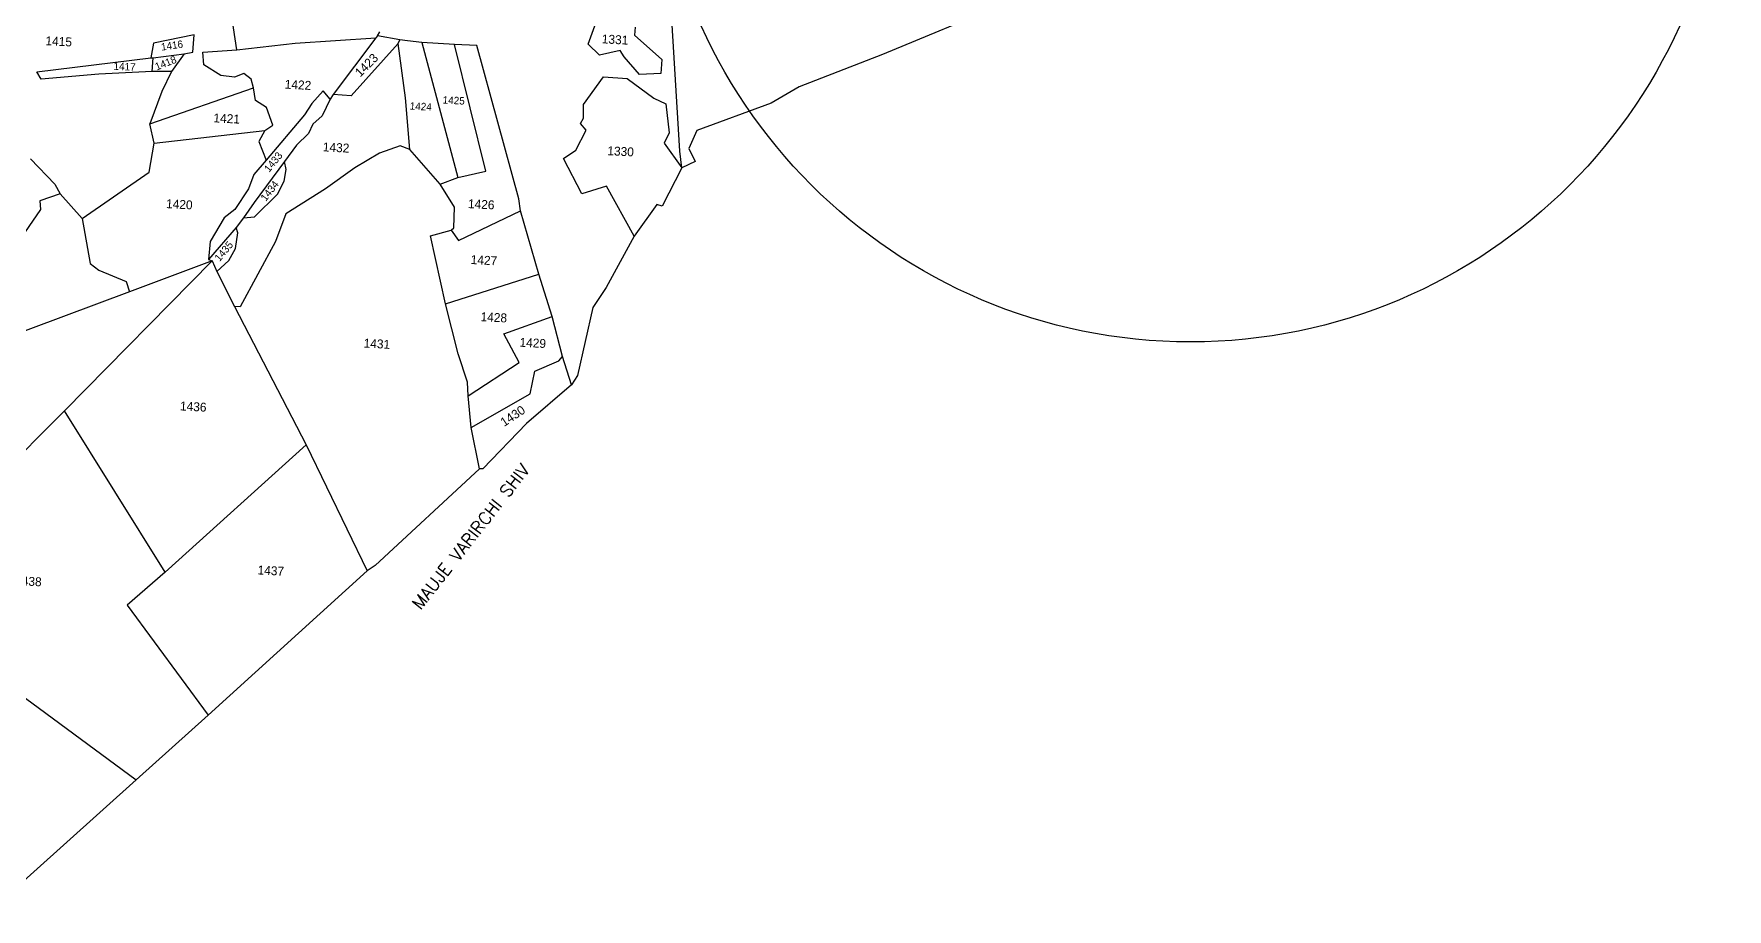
# Model space of a CAD drawing. Header units: metres. Extents: x 255511 to 258919, y 2204603 to 2207088.
# Drawn here: x 257546 to 258919, y 2205362 to 2206071 of the extents above; entities that cross this region are included whole.
import ezdxf

# ---------------------------------------------------------------- set-up
doc = ezdxf.new("R2010")
doc.units = ezdxf.units.M
doc.header["$MEASUREMENT"] = 0
for name, color, linetype in [('C-BRDG-FOUNDATION', 2, 'Continuous'), ('POLY_PARCEL', 6, 'Continuous'), ('TEXT_MAPOUT', 7, 'Continuous'), ('TEXT_PARCEL', 7, 'Continuous'), ('V_BOUND_LINE', 7, 'Continuous')]:
    doc.layers.add(name, color=color, linetype=linetype)
doc.styles.get("Standard").update_dxf_attribs({"font": 'simplex.shx'})
doc.styles.add('TEXT_MAP', font='', dxfattribs={"height": 1.8})
doc.styles.get('TEXT_MAP').set_extended_font_data('Kruti Dev 050')

msp = doc.modelspace()

# ---------------------------------------------------------------- linework, layer by layer
at = {"layer": 'C-BRDG-FOUNDATION'}
msp.add_circle((258484, 2206256.7), 435.1, dxfattribs=at)
at = {"layer": 'POLY_PARCEL'}
for p, q in [((258070, 2205976.2), (258048.1, 2206338.4)), ((257710.7, 2206058.4), (257704.4, 2206099.7)), ((257995.5, 2206063), (258003.1, 2206083.7)), ((257676, 2206070.5), (257643.2, 2206063.8)), ((257675, 2206056.3), (257676, 2206070.5)), ((257824.9, 2206069.7), (257823.3, 2206068.1)), ((257824.9, 2206069.7), (257826.6, 2206072.8)), ((257842.9, 2206066.5), (257824.9, 2206069.7)), ((258033.6, 2206076.6), (258033.2, 2206070.3)), ((258033.2, 2206070.3), (258055.3, 2206050.4)), ((257643.2, 2206063.8), (257641.1, 2206051.7)), ((257668.1, 2206055.1), (257675, 2206056.3)), ((257683.2, 2206056.3), (257710.7, 2206058.4)), ((257683.9, 2206046), (257683.2, 2206056.3)), ((257710.7, 2206058.4), (257758.1, 2206063.6)), ((257758.1, 2206063.6), (257823.3, 2206068.1)), ((257823.3, 2206068.1), (257788.8, 2206022)), ((257841.6, 2206063.3), (257803.5, 2206021)), ((257841.6, 2206063.3), (257842.9, 2206066.5)), ((257847.6, 2206019.4), (257841.6, 2206063.3)), ((257849, 2206065.5), (257842.9, 2206066.5)), ((257860.7, 2206064.3), (257849, 2206065.5)), ((257860.7, 2206064.3), (257890, 2205954.9)), ((257887.2, 2206062.7), (257860.7, 2206064.3)), ((257912.6, 2205960), (257887.2, 2206062.7)), ((257905.3, 2206061.7), (257887.2, 2206062.7)), ((257939.4, 2205937.6), (257905.3, 2206061.7)), ((258004.8, 2206054), (257995.5, 2206063)), ((258021.5, 2206057.7), (258004.8, 2206054)), ((258024.8, 2206052.5), (258021.5, 2206057.7)), ((257548.5, 2206040.5), (257641.1, 2206051.7)), ((257641.1, 2206051.7), (257642.9, 2206051.9)), ((257642, 2206040.7), (257642.9, 2206051.9)), ((257642.9, 2206051.9), (257668.1, 2206055.1)), ((257668.1, 2206055.1), (257657.8, 2206040.6)), ((257697.8, 2206037.5), (257683.9, 2206046)), ((258037.3, 2206038.3), (258024.8, 2206052.5)), ((258055.3, 2206050.4), (258054.4, 2206039.1)), ((257552, 2206034.4), (257548.5, 2206040.5)), ((257598.7, 2206038.6), (257552, 2206034.4)), ((257642, 2206040.7), (257598.7, 2206038.6)), ((257657.8, 2206040.6), (257642, 2206040.7)), ((257657.8, 2206040.6), (257649.8, 2206024.4)), ((257708.7, 2206036.2), (257697.8, 2206037.5)), ((257716.4, 2206039), (257708.7, 2206036.2)), ((257722.4, 2206034.4), (257716.4, 2206039)), ((257724.1, 2206027.6), (257722.4, 2206034.4)), ((257991.8, 2206014.1), (258008.1, 2206036.3)), ((258008.1, 2206036.3), (258027.1, 2206035)), ((258027.1, 2206035), (258048.8, 2206019.1)), ((258054.4, 2206039.1), (258037.3, 2206038.3)), ((257640.3, 2205998.4), (257724.1, 2206027.6)), ((257649.8, 2206024.4), (257640.3, 2205998.4)), ((257725.8, 2206017.2), (257724.1, 2206027.6)), ((257734.8, 2206011.5), (257725.8, 2206017.2)), ((257771.6, 2206014.7), (257765.6, 2206005.7)), ((257780.6, 2206025.2), (257771.6, 2206014.7)), ((257786.3, 2206018.2), (257779.8, 2206004.7)), ((257786.3, 2206018.2), (257780.6, 2206025.2)), ((257788.8, 2206022), (257786.3, 2206018.2)), ((257803.5, 2206021), (257788.8, 2206022)), ((257851, 2205977.5), (257847.6, 2206019.4)), ((258048.8, 2206019.1), (258058.6, 2206014.6)), ((258058.6, 2206014.6), (258061.4, 2205991.1)), ((257765.6, 2206005.7), (257734.5, 2205969)), ((257739.8, 2205997.2), (257734.8, 2206011.5)), ((257779.8, 2206004.7), (257772.4, 2205998.1)), ((257989.5, 2205998.7), (257991.8, 2206002.8)), ((257991.8, 2206002.8), (257991.8, 2206014.1)), ((257643.7, 2205982.7), (257640.3, 2205998.4)), ((257643.7, 2205982.7), (257733.3, 2205993)), ((257733.3, 2205993), (257728.5, 2205984)), ((257733.3, 2205993), (257739.8, 2205997.2)), ((257768.8, 2205990.5), (257759.2, 2205981)), ((257772.4, 2205998.1), (257768.8, 2205990.5)), ((257985.6, 2205977.1), (257994, 2205993.2)), ((257994, 2205993.2), (257989.5, 2205998.7)), ((258061.4, 2205991.1), (258057.2, 2205982.8)), ((257639.7, 2205959.2), (257643.7, 2205982.7)), ((257728.5, 2205984), (257734.5, 2205969)), ((257759.2, 2205981), (257749.3, 2205967.7)), ((257826.3, 2205974.6), (257806.3, 2205962.6)), ((257843.2, 2205980.4), (257826.3, 2205974.6)), ((257851, 2205977.5), (257843.2, 2205980.4)), ((257875.6, 2205949.4), (257851, 2205977.5)), ((257975.7, 2205970.3), (257985.6, 2205977.1)), ((258057.2, 2205982.8), (258071.5, 2205962.8)), ((258071.5, 2205962.8), (258070, 2205976.2)), ((257543.4, 2205970), (257563.1, 2205949.5)), ((257734.5, 2205969), (257724.4, 2205957.3)), ((257749.3, 2205967.7), (257724.9, 2205934.7)), ((257749.2, 2205952), (257750.6, 2205961.2)), ((257750.6, 2205961.2), (257749.3, 2205967.7)), ((257806.3, 2205962.6), (257782.6, 2205945.8)), ((257890, 2205954.9), (257912.6, 2205960)), ((257990.5, 2205941.5), (257975.7, 2205970.3)), ((257563.1, 2205949.5), (257567.5, 2205941.5)), ((257585.2, 2205921.7), (257639.7, 2205959.2)), ((257720.2, 2205945.7), (257709.1, 2205928.8)), ((257724.4, 2205957.3), (257720.2, 2205945.7)), ((257743.6, 2205941.3), (257749.2, 2205952)), ((257782.6, 2205945.8), (257750.4, 2205925.5)), ((257875.6, 2205949.4), (257890, 2205954.9)), ((257887.2, 2205930.7), (257875.6, 2205949.4)), ((258010.4, 2205947.7), (257990.5, 2205941.5)), ((258032.9, 2205907.2), (258010.4, 2205947.7)), ((257567.5, 2205941.5), (257551, 2205936)), ((257551, 2205936), (257551.6, 2205928.8)), ((257567.5, 2205941.5), (257585.2, 2205921.7)), ((257724.9, 2205934.7), (257716.2, 2205922.1)), ((257725, 2205923), (257743.6, 2205941.3)), ((257940.8, 2205927.8), (257939.4, 2205937.6)), ((257551.6, 2205928.8), (257532.6, 2205901.4)), ((257585.2, 2205921.7), (257591.8, 2205885.3)), ((257700.4, 2205922.2), (257689.1, 2205903)), ((257709.1, 2205928.8), (257700.4, 2205922.2)), ((257716.2, 2205922.1), (257710.3, 2205914.4)), ((257716.2, 2205922.1), (257725, 2205923)), ((257750.4, 2205925.5), (257742, 2205903.1)), ((257886.6, 2205914), (257887.2, 2205930.7)), ((257890.4, 2205903.9), (257940.8, 2205927.8)), ((257955.6, 2205876.4), (257940.8, 2205927.8)), ((257710.3, 2205914.4), (257687.8, 2205888.3)), ((257709.6, 2205897.2), (257711.5, 2205909.9)), ((257711.5, 2205909.9), (257710.3, 2205914.4)), ((257867.7, 2205907.7), (257884.5, 2205912.3)), ((257879.8, 2205852.4), (257867.7, 2205907.7)), ((257884.5, 2205912.3), (257886.6, 2205914)), ((257884.5, 2205912.3), (257890.4, 2205903.9)), ((257689.1, 2205903), (257687.8, 2205888.3)), ((257704.1, 2205887.5), (257709.6, 2205897.2)), ((257742, 2205903.1), (257713.3, 2205850)), ((257571, 2205765.7), (257690.8, 2205887.2)), ((257591.8, 2205885.3), (257598.8, 2205879.9)), ((257598.8, 2205879.9), (257620.9, 2205870.7)), ((257690.8, 2205887.2), (257623.7, 2205862.1)), ((257687.8, 2205888.3), (257690.8, 2205887.2)), ((257690.8, 2205887.2), (257694.4, 2205878.7)), ((257694.4, 2205878.7), (257704.1, 2205887.5)), ((257694.4, 2205878.7), (257708.7, 2205850.4)), ((257620.9, 2205870.7), (257623.7, 2205862.1)), ((257879.8, 2205852.4), (257955.6, 2205876.4)), ((257966.4, 2205842.2), (257955.6, 2205876.4)), ((257623.7, 2205862.1), (257470.4, 2205805.1)), ((257713.3, 2205850), (257708.7, 2205850.4)), ((257708.7, 2205850.4), (257766.9, 2205738.3)), ((257890.2, 2205812), (257879.8, 2205852.4)), ((257927.1, 2205828.3), (257966.4, 2205842.2)), ((257974.9, 2205809.7), (257966.4, 2205842.2)), ((257939.6, 2205805), (257927.1, 2205828.3)), ((257897.7, 2205789.1), (257890.2, 2205812)), ((257971.8, 2205806.3), (257974.9, 2205809.7)), ((257982, 2205786.8), (257974.9, 2205809.7)), ((257898.4, 2205778), (257939.6, 2205805)), ((257948.6, 2205779.5), (257952.3, 2205797.9)), ((257952.3, 2205797.9), (257971.8, 2205806.3)), ((257898.4, 2205778), (257897.7, 2205789.1)), ((257900.8, 2205752.3), (257898.4, 2205778)), ((257900.8, 2205752.3), (257948.6, 2205779.5)), ((257430.2, 2205625.3), (257571, 2205765.7)), ((257652.7, 2205635.2), (257571, 2205765.7)), ((257907.4, 2205718.8), (257900.8, 2205752.3)), ((257766.9, 2205738.3), (257652.7, 2205635.2)), ((257766.9, 2205738.3), (257816.4, 2205636.2)), ((257652.7, 2205635.2), (257621.9, 2205608.3)), ((257621.9, 2205608.3), (257687.5, 2205519.2)), ((257514.6, 2205551.1), (257629.1, 2205466.7))]:
    msp.add_line(p, q, dxfattribs=at)
at = {"layer": 'V_BOUND_LINE'}
for p, q in [((258333.4, 2206095.6), (258234.2, 2206054.4)), ((258234.2, 2206054.4), (258166.7, 2206028.2)), ((258166.7, 2206028.2), (258144.1, 2206015.2)), ((258144.1, 2206015.2), (258083.7, 2205992.9)), ((258083.7, 2205992.9), (258077.2, 2205978.4)), ((258077.2, 2205978.4), (258082.4, 2205967.8)), ((258071.5, 2205962.8), (258055.7, 2205931.7)), ((258082.4, 2205967.8), (258071.5, 2205962.8)), ((258051.2, 2205933.1), (258032.9, 2205907.2)), ((258055.7, 2205931.7), (258051.2, 2205933.1)), ((258032.9, 2205907.2), (258010.3, 2205865.8)), ((258010.3, 2205865.8), (257999.3, 2205849.6)), ((257999.3, 2205849.6), (257987, 2205794.4)), ((257982, 2205786.8), (257945.7, 2205755.5)), ((257987, 2205794.4), (257982, 2205786.8)), ((257945.7, 2205755.5), (257910.1, 2205718.9)), ((257907.4, 2205718.8), (257822.9, 2205640.6)), ((257910.1, 2205718.9), (257907.4, 2205718.8)), ((257816.4, 2205636.2), (257687.5, 2205519.2)), ((257822.9, 2205640.6), (257816.4, 2205636.2)), ((257687.5, 2205519.2), (257629.1, 2205466.7)), ((257629.1, 2205466.7), (257512.4, 2205362.1))]:
    msp.add_line(p, q, dxfattribs=at)

# ---------------------------------------------------------------- texts
at = {"layer": 'TEXT_MAPOUT'}
msp.add_text('MAUJE VARIRCHI SHIV', height=10.033, rotation=51.9456, dxfattribs=at).set_placement((257859.7, 2205604))
at = {"layer": 'TEXT_PARCEL', "style": 'TEXT_MAP'}
for s, height, rotation, p in [('1331', 7.22, 356.9663, (258006.5, 2206063.6)), ('1415', 7.22, 356.9663, (257555.4, 2206062.1)), ('1416', 6.02, 8.1616, (257649.7, 2206057.6)), ('1417', 6.02, 356.9663, (257610.6, 2206042.2)), ('1418', 6.02, 21.7182, (257645.8, 2206041.5)), ('1423', 7.22, 44.9487, (257810.8, 2206035.8)), ('1422', 7.22, 356.9663, (257749.4, 2206026.9)), ('1424', 6.02, 356.9663, (257850.8, 2206009.9)), ('1425', 6.02, 356.9663, (257877.5, 2206014.8)), ('1421', 7.22, 356.9663, (257691.6, 2205999.6)), ('1433', 6.02, 50.7576, (257736.9, 2205958.6)), ('1432', 7.22, 356.9663, (257780.3, 2205976.1)), ('1330', 7.22, 356.9663, (258011, 2205973)), ('1434', 6.02, 52.1818, (257734.2, 2205935.1)), ('1420', 7.22, 356.9663, (257653.2, 2205930.1)), ('1426', 7.22, 356.9663, (257898, 2205930.1)), ('1435', 6.02, 50.0671, (257696.7, 2205886.3)), ('1427', 7.22, 356.9663, (257900.2, 2205884.8)), ('1428', 7.22, 356.9663, (257908.2, 2205838.5)), ('1431', 7.22, 356.9663, (257813.4, 2205817.1)), ('1429', 7.22, 356.9663, (257939.8, 2205817.8)), ('1436', 7.22, 356.9663, (257664.5, 2205766.2)), ('1430', 7.22, 33.8094, (257927.5, 2205752.7)), ('1438', 7.22, 356.9663, (257530.8, 2205624.7)), ('1437', 7.22, 356.9663, (257727.4, 2205633.3))]:
    msp.add_text(s, height=height, rotation=rotation, dxfattribs=at).set_placement(p)

doc.saveas('drawing.dxf')
